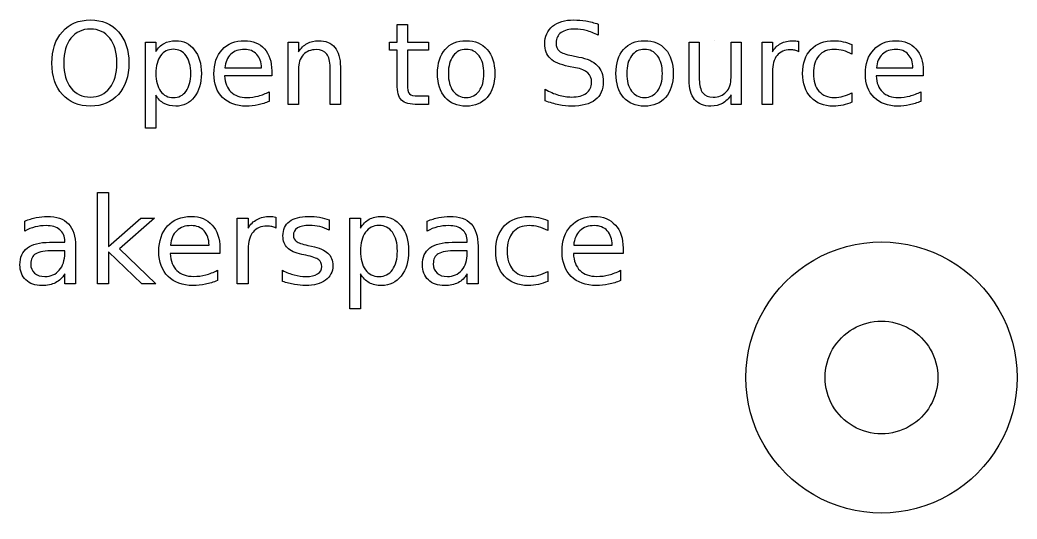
# Model space of a CAD drawing. Extents: x 0 to 264, y -3 to 282.
# Drawn here: x 47.07 to 61.53, y 142.24 to 149.48 of the extents above; entities that cross this region are included whole.
import ezdxf

# ---------------------------------------------------------------- set-up
doc = ezdxf.new("R2010")
doc.units = 0
doc.layers.add('Layer_1', color=7, linetype='CONTINUOUS')

msp = doc.modelspace()

# ---------------------------------------------------------------- linework, layer by layer
at = {"layer": 'Layer_1', "color": 3}
for p, q in [((48.09147, 149.475492), (48.09147, 149.475492)), ((52.53775, 149.152537), (52.53775, 149.409286)), ((52.53775, 149.409286), (52.687113, 149.409286)), ((52.687113, 149.409286), (52.687113, 149.152537)), ((55.455634, 149.414149), (55.455643, 149.414131)), ((55.455643, 149.414131), (55.455643, 149.255076)), ((48.09147, 149.343081), (48.09147, 149.343081)), ((48.89159, 147.904319), (48.89159, 149.152537)), ((48.89159, 149.152537), (49.040957, 149.152537)), ((49.040957, 149.152537), (49.040957, 149.015282)), ((50.958494, 148.248268), (50.958494, 149.152541)), ((50.958494, 149.152541), (51.107861, 149.152541)), ((51.107861, 149.152541), (51.107861, 149.012055)), ((52.428753, 149.037081), (52.428753, 149.152537)), ((52.428753, 149.152537), (52.53775, 149.152537)), ((52.687113, 149.152537), (52.993113, 149.152537)), ((52.993113, 149.152537), (52.993113, 149.037081)), ((53.539715, 149.174337), (53.539715, 149.174337)), ((56.12658, 149.174337), (56.12658, 149.174337)), ((56.771682, 148.60513), (56.771682, 149.152537)), ((56.771682, 149.152537), (56.920241, 149.152537)), ((56.920241, 149.152537), (56.920241, 148.610782)), ((57.145502, 149.174337), (57.145502, 149.174337)), ((57.380458, 148.639844), (57.380458, 149.152534)), ((57.380458, 149.152534), (57.529017, 149.152534)), ((57.529017, 149.152534), (57.529017, 148.248261)), ((57.830973, 148.248319), (57.830973, 149.152592)), ((57.830973, 149.152592), (57.98034, 149.152592)), ((57.98034, 149.152592), (57.98034, 149.012107)), ((58.359818, 149.166309), (58.360619, 149.013667)), ((59.133288, 149.117826), (59.133288, 149.11782)), ((59.133288, 149.11782), (59.133288, 148.97895)), ((52.53775, 149.037081), (52.428753, 149.037081)), ((52.53775, 148.546191), (52.53775, 149.037081)), ((52.993113, 149.037081), (52.687113, 149.037081)), ((52.687113, 149.037081), (52.687113, 148.54619)), ((53.539714, 149.048388), (53.539715, 149.048385)), ((55.073747, 148.95795), (55.172245, 148.937769)), ((56.126579, 149.048388), (56.12658, 149.048385)), ((50.042118, 148.780331), (50.571762, 148.781135)), ((51.567268, 148.248265), (51.567268, 148.789214)), ((51.715826, 148.794058), (51.715828, 148.794058)), ((51.715828, 148.794058), (51.715828, 148.248265)), ((55.124609, 148.782769), (55.025303, 148.802152)), ((59.488539, 148.780331), (60.018184, 148.781135)), ((49.54638, 148.699594), (49.54638, 148.699594)), ((50.720321, 148.664872), (50.037272, 148.664872)), ((50.720318, 148.737532), (50.720321, 148.737541)), ((50.720321, 148.737541), (50.720321, 148.664872)), ((51.107861, 148.759344), (51.107861, 148.248268)), ((57.98034, 148.724678), (57.98034, 148.248319)), ((60.166743, 148.664872), (59.483694, 148.664872)), ((60.166738, 148.737532), (60.166743, 148.737541)), ((60.166743, 148.737541), (60.166743, 148.664872)), ((56.771684, 148.605131), (56.771682, 148.60513)), ((49.040957, 148.383905), (49.040957, 147.904319)), ((49.040957, 148.383905), (49.040957, 148.383905)), ((50.685603, 148.434762), (50.685603, 148.294276)), ((52.840514, 148.372601), (52.993111, 148.372601)), ((52.993111, 148.372601), (52.993111, 148.248264)), ((54.684587, 148.301563), (54.684587, 148.4695)), ((57.380458, 148.248261), (57.380458, 148.387132)), ((59.133288, 148.420241), (59.133288, 148.282985)), ((60.132024, 148.434762), (60.132024, 148.294276)), ((51.107861, 148.248268), (50.958494, 148.248268)), ((51.715828, 148.248265), (51.567268, 148.248265)), ((52.993111, 148.248264), (52.840514, 148.248264)), ((57.529017, 148.248261), (57.380458, 148.248261)), ((57.98034, 148.248319), (57.830973, 148.248319)), ((49.040957, 147.904319), (48.89159, 147.904319)), ((48.194457, 146.974155), (48.352208, 146.974155)), ((48.194457, 145.647339), (48.194457, 146.974155)), ((48.352208, 146.974155), (48.352208, 146.190515)), ((48.352208, 146.190515), (48.820346, 146.602374)), ((49.020732, 146.602374), (48.514222, 146.155554)), ((48.820346, 146.602374), (49.020732, 146.602374)), ((50.220484, 145.647306), (50.220484, 146.602341)), ((50.220484, 146.602341), (50.378235, 146.602341)), ((50.378235, 146.602341), (50.378235, 146.45397)), ((50.779007, 146.616839), (50.779869, 146.455708)), ((51.850873, 145.284086), (51.850873, 146.602374)), ((51.850873, 146.602374), (52.008624, 146.602374)), ((52.008624, 146.602374), (52.008624, 146.457413)), ((47.139663, 146.413918), (47.139663, 146.558879)), ((51.554982, 146.574234), (51.554982, 146.425862)), ((51.554995, 146.574225), (51.554982, 146.574234)), ((52.975602, 146.413918), (52.975602, 146.558879)), ((54.723649, 146.565713), (54.723649, 146.565708)), ((54.723649, 146.565708), (54.723649, 146.419041)), ((47.499509, 146.250196), (47.719508, 146.250196)), ((47.719508, 146.250196), (47.719508, 146.265547)), ((47.8764, 146.192226), (47.876397, 146.192217)), ((47.876397, 146.192217), (47.876397, 145.647335)), ((49.252662, 146.20927), (49.812045, 146.210123)), ((51.244593, 146.205867), (51.298316, 146.193925)), ((53.335449, 146.250196), (53.555447, 146.250196)), ((53.555447, 146.250196), (53.555447, 146.265547)), ((53.712339, 146.192226), (53.712336, 146.192217)), ((53.712336, 146.192217), (53.712336, 145.647335)), ((55.098833, 146.20927), (55.658217, 146.210123)), ((47.719496, 146.127417), (47.563452, 146.127414)), ((47.719496, 146.092453), (47.719496, 146.127417)), ((48.837399, 145.647339), (48.352208, 146.113771)), ((48.352208, 146.113771), (48.352208, 145.647339)), ((48.514222, 146.155554), (49.04205, 145.647339)), ((49.968944, 146.087337), (49.247551, 146.087337)), ((49.968943, 146.164076), (49.968944, 146.164081)), ((49.968944, 146.164081), (49.968944, 146.087337)), ((50.378235, 146.150405), (50.378235, 145.647306)), ((51.213057, 146.062596), (51.158481, 146.07539)), ((52.542419, 146.124004), (52.542419, 146.124004)), ((53.555436, 146.127417), (53.399392, 146.127414)), ((53.555436, 146.092453), (53.555436, 146.127417)), ((55.815115, 146.087337), (55.093724, 146.087337)), ((55.815115, 146.164081), (55.815115, 146.087337)), ((55.815115, 146.164076), (55.815115, 146.164081)), ((47.719498, 145.647335), (47.719498, 145.792296)), ((49.932276, 145.844312), (49.932276, 145.695941)), ((50.876234, 145.682302), (50.876234, 145.844316)), ((52.008624, 145.790594), (52.008624, 145.284086)), ((52.008624, 145.790592), (52.008624, 145.790594)), ((53.555438, 145.647335), (53.555438, 145.792296)), ((54.723649, 145.828971), (54.723649, 145.68401)), ((55.77845, 145.844312), (55.77845, 145.695941)), ((47.876397, 145.647335), (47.719498, 145.647335)), ((48.352208, 145.647339), (48.194457, 145.647339)), ((49.04205, 145.647339), (48.837399, 145.647339)), ((50.378235, 145.647306), (50.220484, 145.647306)), ((53.712336, 145.647335), (53.555438, 145.647335)), ((52.008624, 145.284086), (51.850873, 145.284086))]:
    msp.add_line(p, q, dxfattribs=at)
at = {"layer": 'Layer_1', "color": 5}
msp.add_line((57.595374, 144.289559), (57.595374, 144.289559), dxfattribs=at)
at = {"layer": 'Layer_1', "color": 7}
msp.add_line((58.74399, 144.289559), (58.74399, 144.289559), dxfattribs=at)
at = {"layer": 'Layer_1', "color": 3}
for points in [[(47.684547, 149.305133), (47.786277, 149.418706), (47.921918, 149.475492), (48.09147, 149.475492)], [(48.09147, 149.475492), (48.260483, 149.475492), (48.395586, 149.418706), (48.496778, 149.305133)], [(54.679736, 149.131565), (54.679736, 149.23814), (54.717145, 149.322108), (54.791963, 149.383469)], [(54.791963, 149.383469), (54.867319, 149.44483), (54.970933, 149.47551), (55.102807, 149.47551)], [(55.102807, 149.47551), (55.159323, 149.47551), (55.216917, 149.470397), (55.275587, 149.46017)], [(55.275587, 149.46017), (55.33426, 149.449943), (55.394275, 149.434603), (55.455634, 149.414149)], [(47.532758, 148.849768), (47.532758, 149.040311), (47.583354, 149.192099), (47.684547, 149.305133)], [(47.808885, 149.210669), (47.739446, 149.122395), (47.704727, 149.002095), (47.704727, 148.849768)], [(48.09147, 149.343081), (47.973054, 149.343081), (47.878858, 149.298944), (47.808885, 149.210669)], [(48.37244, 149.210669), (48.303541, 149.298944), (48.209884, 149.343081), (48.09147, 149.343081)], [(48.476597, 148.849768), (48.476597, 149.002095), (48.441878, 149.122395), (48.37244, 149.210669)], [(48.496778, 149.305133), (48.59797, 149.192099), (48.648566, 149.040311), (48.648566, 148.849768)], [(54.915501, 149.291405), (54.867594, 149.256959), (54.843641, 149.207977), (54.843641, 149.144461)], [(55.121385, 149.343074), (55.032573, 149.343074), (54.963945, 149.325851), (54.915501, 149.291405)], [(55.28044, 149.321276), (55.225541, 149.335808), (55.172522, 149.343074), (55.121385, 149.343074)], [(55.455643, 149.255076), (55.393744, 149.284678), (55.335343, 149.306745), (55.28044, 149.321276)], [(49.040957, 149.015282), (49.072176, 149.06911), (49.111469, 149.108942), (49.158835, 149.134775)], [(49.158835, 149.134775), (49.206742, 149.16115), (49.263797, 149.174338), (49.330001, 149.174338)], [(49.330001, 149.174338), (49.439806, 149.174338), (49.528887, 149.130739), (49.597245, 149.043542)], [(50.001747, 149.043532), (50.081947, 149.130729), (50.189867, 149.174328), (50.325508, 149.174328)], [(50.325508, 149.174328), (50.447154, 149.174328), (50.543234, 149.135035), (50.613746, 149.05645)], [(51.107861, 149.012055), (51.143385, 149.066423), (51.1851, 149.107062), (51.233005, 149.133971)], [(51.233005, 149.133971), (51.281451, 149.160885), (51.337161, 149.174342), (51.400134, 149.174342)], [(51.400134, 149.174342), (51.504018, 149.174342), (51.582604, 149.142045), (51.635891, 149.077451)], [(51.635891, 149.077451), (51.689181, 149.013395), (51.715826, 148.918931), (51.715826, 148.794058)], [(53.234522, 149.048385), (53.308264, 149.132353), (53.409995, 149.174337), (53.539715, 149.174337)], [(53.539715, 149.174337), (53.668896, 149.174337), (53.770358, 149.132353), (53.844099, 149.048385)], [(54.761287, 148.915993), (54.706919, 148.967666), (54.679736, 149.039523), (54.679736, 149.131565)], [(54.843641, 149.144461), (54.843641, 149.091171), (54.85952, 149.050802), (54.891278, 149.023353)], [(55.821388, 149.048385), (55.895129, 149.132353), (55.99686, 149.174337), (56.12658, 149.174337)], [(56.12658, 149.174337), (56.255762, 149.174337), (56.357223, 149.132353), (56.430964, 149.048385)], [(57.98034, 149.012107), (58.011559, 149.067006), (58.052197, 149.107645), (58.102254, 149.134022)], [(58.102254, 149.134022), (58.15231, 149.160937), (58.213133, 149.174394), (58.284724, 149.174394)], [(58.284724, 149.174394), (58.294951, 149.174394), (58.306255, 149.173593), (58.318638, 149.17199)], [(58.318638, 149.17199), (58.331021, 149.170897), (58.344748, 149.169004), (58.359818, 149.166309)], [(58.539053, 149.047587), (58.620329, 149.132093), (58.731479, 149.174346), (58.872503, 149.174346)], [(58.872503, 149.174346), (58.918254, 149.174346), (58.962929, 149.169502), (59.006529, 149.159814)], [(59.006529, 149.159814), (59.050124, 149.150665), (59.092377, 149.136669), (59.133288, 149.117826)], [(59.448167, 149.043532), (59.528367, 149.130729), (59.636288, 149.174328), (59.771929, 149.174328)], [(59.771929, 149.174328), (59.893576, 149.174328), (59.989654, 149.135035), (60.060166, 149.05645)], [(49.107973, 148.956343), (49.0633, 148.894443), (49.040963, 148.80886), (49.040963, 148.699594)], [(49.293672, 149.05), (49.215086, 149.05), (49.153187, 149.018781), (49.107973, 148.956343)], [(49.478563, 148.956343), (49.43389, 149.018781), (49.37226, 149.05), (49.293672, 149.05)], [(49.54638, 148.699594), (49.54638, 148.80886), (49.523775, 148.894443), (49.478563, 148.956343)], [(49.597245, 149.043542), (49.666145, 148.956344), (49.700594, 148.841695), (49.700594, 148.699595)], [(49.882253, 148.691512), (49.882253, 148.839532), (49.922084, 148.956872), (50.001747, 149.043532)], [(50.127701, 148.978141), (50.078185, 148.931312), (50.049657, 148.865376), (50.042118, 148.780331)], [(50.327126, 149.048384), (50.244234, 149.048384), (50.177759, 149.02497), (50.127701, 148.978141)], [(50.503136, 148.975715), (50.459002, 149.024161), (50.400332, 149.048384), (50.327126, 149.048384)], [(50.571762, 148.781135), (50.57067, 148.862412), (50.547794, 148.927272), (50.503136, 148.975715)], [(50.613746, 149.05645), (50.684794, 148.978402), (50.720318, 148.872097), (50.720318, 148.737532)], [(51.177295, 148.968457), (51.131006, 148.917324), (51.107861, 148.847619), (51.107861, 148.759344)], [(51.367032, 149.045158), (51.286831, 149.045158), (51.223586, 149.019591), (51.177295, 148.968457)], [(51.517205, 148.981372), (51.48383, 149.023896), (51.433772, 149.045158), (51.367032, 149.045158)], [(51.567268, 148.789214), (51.567268, 148.874797), (51.550581, 148.938849), (51.517205, 148.981372)], [(53.124718, 148.699594), (53.124718, 148.848153), (53.161319, 148.964417), (53.234522, 149.048385)], [(53.350786, 148.954728), (53.304496, 148.892828), (53.281351, 148.807784), (53.281351, 148.699594)], [(53.539715, 149.048385), (53.460053, 149.048385), (53.397076, 149.017166), (53.350786, 148.954728)], [(53.727834, 148.953921), (53.681544, 149.016899), (53.618838, 149.048388), (53.539714, 149.048388)], [(53.797269, 148.699595), (53.797269, 148.806708), (53.774124, 148.891484), (53.727834, 148.953921)], [(53.844099, 149.048385), (53.917841, 148.964417), (53.954711, 148.848153), (53.954711, 148.699594)], [(55.025303, 148.802152), (54.903657, 148.826371), (54.815651, 148.864318), (54.761287, 148.915993)], [(54.891278, 149.023353), (54.923575, 148.996438), (54.984398, 148.974637), (55.073747, 148.95795)], [(55.172245, 148.937769), (55.293891, 148.914628), (55.383511, 148.87372), (55.441105, 148.815046)], [(55.711584, 148.699594), (55.711584, 148.848153), (55.748185, 148.964417), (55.821388, 149.048385)], [(55.937652, 148.954728), (55.891362, 148.892828), (55.868218, 148.807784), (55.868218, 148.699594)], [(56.12658, 149.048385), (56.046918, 149.048385), (55.983942, 149.017166), (55.937652, 148.954728)], [(56.3147, 148.953921), (56.26841, 149.016899), (56.205703, 149.048388), (56.126579, 149.048388)], [(56.384134, 148.699595), (56.384134, 148.806708), (56.36099, 148.891484), (56.3147, 148.953921)], [(56.430964, 149.048385), (56.504706, 148.964417), (56.541577, 148.848153), (56.541577, 148.699594)], [(58.047349, 148.959627), (58.002676, 148.905259), (57.98034, 148.826943), (57.98034, 148.724678)], [(58.241121, 149.041976), (58.157154, 149.041976), (58.092563, 149.014526), (58.047349, 148.959627)], [(58.305716, 149.034656), (58.28634, 149.039536), (58.264809, 149.041976), (58.241121, 149.041976)], [(58.360619, 149.013667), (58.343931, 149.023355), (58.32563, 149.030351), (58.305716, 149.034656)], [(58.417944, 148.699602), (58.417944, 148.847085), (58.458314, 148.96308), (58.539053, 149.047587)], [(58.654509, 148.956344), (58.601219, 148.895522), (58.574574, 148.809939), (58.574574, 148.699595)], [(58.878962, 149.048384), (58.782614, 149.048384), (58.707796, 149.017704), (58.654509, 148.956344)], [(59.006529, 149.030619), (58.964544, 149.042462), (58.922022, 149.048384), (58.878962, 149.048384)], [(59.133288, 148.97895), (59.091303, 149.002098), (59.04905, 149.019321), (59.006529, 149.030619)], [(59.328673, 148.691512), (59.328673, 148.839532), (59.368504, 148.956872), (59.448167, 149.043532)], [(59.574123, 148.978141), (59.524606, 148.931312), (59.496078, 148.865376), (59.488539, 148.780331)], [(59.773547, 149.048384), (59.690655, 149.048384), (59.62418, 149.02497), (59.574123, 148.978141)], [(59.949557, 148.975715), (59.905416, 149.024161), (59.846746, 149.048384), (59.773547, 149.048384)], [(60.018184, 148.781135), (60.017091, 148.862412), (59.994216, 148.927272), (59.949557, 148.975715)], [(60.060166, 149.05645), (60.131214, 148.978402), (60.166738, 148.872097), (60.166738, 148.737532)], [(47.684547, 148.394402), (47.583354, 148.507436), (47.532758, 148.659225), (47.532758, 148.849768)], [(47.704727, 148.849768), (47.704727, 148.697979), (47.739446, 148.577948), (47.808885, 148.489673)], [(48.37244, 148.489673), (48.441878, 148.577948), (48.476597, 148.697979), (48.476597, 148.849768)], [(48.648566, 148.849768), (48.648566, 148.659763), (48.59797, 148.507974), (48.496778, 148.394402)], [(55.303042, 148.707685), (55.266979, 148.741053), (55.207501, 148.766081), (55.124609, 148.782769)], [(55.441105, 148.815046), (55.499239, 148.756913), (55.528305, 148.678866), (55.528305, 148.580904)], [(49.040963, 148.699594), (49.040963, 148.590328), (49.0633, 148.504476), (49.107973, 148.442037)], [(49.478563, 148.442037), (49.523775, 148.504476), (49.54638, 148.590328), (49.54638, 148.699594)], [(49.700594, 148.699595), (49.700594, 148.557495), (49.666145, 148.442846), (49.597245, 148.355649)], [(50.008205, 148.350794), (49.924237, 148.434763), (49.882253, 148.548335), (49.882253, 148.691512)], [(50.037272, 148.664872), (50.043755, 148.562603), (50.074435, 148.484556), (50.129313, 148.43073)], [(53.234522, 148.350803), (53.161319, 148.435309), (53.124718, 148.551573), (53.124718, 148.699594)], [(53.281351, 148.699594), (53.281351, 148.591404), (53.304226, 148.50609), (53.349977, 148.443652)], [(53.727834, 148.444461), (53.774124, 148.506899), (53.797269, 148.591944), (53.797269, 148.699595)], [(53.954711, 148.699594), (53.954711, 148.551573), (53.917841, 148.435309), (53.844099, 148.350803)], [(55.357945, 148.568815), (55.357945, 148.628026), (55.339644, 148.674317), (55.303042, 148.707685)], [(55.821388, 148.350803), (55.748185, 148.435309), (55.711584, 148.551573), (55.711584, 148.699594)], [(55.868218, 148.699594), (55.868218, 148.591404), (55.891093, 148.50609), (55.936844, 148.443652)], [(56.3147, 148.444461), (56.36099, 148.506899), (56.384134, 148.591944), (56.384134, 148.699595)], [(56.541577, 148.699594), (56.541577, 148.551573), (56.504706, 148.435309), (56.430964, 148.350803)], [(57.310214, 148.430731), (57.357043, 148.481865), (57.380458, 148.551569), (57.380458, 148.639844)], [(58.538245, 148.353234), (58.458045, 148.438817), (58.417944, 148.554273), (58.417944, 148.699602)], [(58.574574, 148.699595), (58.574574, 148.589252), (58.601219, 148.5034), (58.654509, 148.442038)], [(59.454626, 148.350794), (59.370658, 148.434763), (59.328673, 148.548335), (59.328673, 148.691512)], [(59.483694, 148.664872), (59.490176, 148.562603), (59.520857, 148.484556), (59.575734, 148.43073)], [(47.808885, 148.489673), (47.878855, 148.401399), (47.97305, 148.357262), (48.09147, 148.357262)], [(48.09147, 148.357262), (48.209887, 148.357262), (48.303543, 148.401399), (48.37244, 148.489673)], [(52.603143, 148.31205), (52.559548, 148.355113), (52.53775, 148.43316), (52.53775, 148.546191)], [(52.687113, 148.54619), (52.687113, 148.472449), (52.69707, 148.425083), (52.716985, 148.40409)], [(55.282053, 148.412182), (55.332648, 148.448784), (55.357945, 148.500995), (55.357945, 148.568815)], [(55.528305, 148.580904), (55.528305, 148.464103), (55.489013, 148.375559), (55.410427, 148.315275)], [(56.852427, 148.321738), (56.798598, 148.386332), (56.771684, 148.480796), (56.771684, 148.605131)], [(56.920241, 148.610782), (56.920241, 148.525198), (56.936929, 148.460877), (56.970304, 148.417816)], [(48.09147, 148.22485), (47.921918, 148.22485), (47.786277, 148.281368), (47.684547, 148.394402)], [(48.496778, 148.394402), (48.395586, 148.281368), (48.260483, 148.22485), (48.09147, 148.22485)], [(49.158835, 148.263606), (49.111467, 148.289981), (49.072175, 148.330081), (49.040957, 148.383905)], [(49.107973, 148.442037), (49.153184, 148.380138), (49.215084, 148.349188), (49.293672, 148.349188)], [(49.293672, 148.349188), (49.372258, 148.349188), (49.433888, 148.380138), (49.478563, 148.442037)], [(49.597245, 148.355649), (49.528885, 148.26845), (49.439804, 148.224851), (49.330001, 148.224851)], [(50.351345, 148.224842), (50.207092, 148.224842), (50.092712, 148.266826), (50.008205, 148.350794)], [(50.129313, 148.43073), (50.184752, 148.37744), (50.261722, 148.350795), (50.360225, 148.350795)], [(50.360225, 148.350795), (50.417281, 148.350795), (50.472452, 148.357792), (50.52574, 148.371784)], [(50.52574, 148.371784), (50.579569, 148.385777), (50.632856, 148.406769), (50.685603, 148.434762)], [(52.716985, 148.40409), (52.737438, 148.383098), (52.778615, 148.372601), (52.840514, 148.372601)], [(53.539715, 148.22485), (53.409995, 148.22485), (53.308264, 148.266834), (53.234522, 148.350803)], [(53.349977, 148.443652), (53.396267, 148.381753), (53.459512, 148.350803), (53.539714, 148.350803)], [(53.539714, 148.350803), (53.618838, 148.350803), (53.681544, 148.382022), (53.727834, 148.444461)], [(53.844099, 148.350803), (53.770358, 148.266834), (53.668896, 148.22485), (53.539715, 148.22485)], [(54.684587, 148.4695), (54.750791, 148.432359), (54.815651, 148.40437), (54.879167, 148.385533)], [(54.879167, 148.385533), (54.942683, 148.366697), (55.005121, 148.357279), (55.066481, 148.357279)], [(55.066481, 148.357279), (55.1596, 148.357279), (55.231457, 148.37558), (55.282053, 148.412182)], [(56.12658, 148.22485), (55.99686, 148.22485), (55.895129, 148.266834), (55.821388, 148.350803)], [(55.936844, 148.443652), (55.983134, 148.381753), (56.046379, 148.350803), (56.126579, 148.350803)], [(56.126579, 148.350803), (56.205703, 148.350803), (56.26841, 148.382022), (56.3147, 148.444461)], [(56.430964, 148.350803), (56.357223, 148.266834), (56.255762, 148.22485), (56.12658, 148.22485)], [(56.970304, 148.417816), (57.00368, 148.375292), (57.053737, 148.354031), (57.120478, 148.354031)], [(57.120478, 148.354031), (57.200678, 148.354031), (57.263924, 148.379597), (57.310214, 148.430731)], [(57.380458, 148.387132), (57.344395, 148.332232), (57.302411, 148.291325), (57.254506, 148.264409)], [(58.862814, 148.224859), (58.726635, 148.224859), (58.618445, 148.267651), (58.538245, 148.353234)], [(58.654509, 148.442038), (58.707798, 148.381217), (58.782616, 148.350806), (58.878962, 148.350806)], [(58.878962, 148.350806), (58.922025, 148.350806), (58.964547, 148.356459), (59.006529, 148.367763)], [(59.006529, 148.367763), (59.049053, 148.379607), (59.091306, 148.3971), (59.133288, 148.420241)], [(59.797766, 148.224842), (59.653513, 148.224842), (59.539133, 148.266826), (59.454626, 148.350794)], [(59.575734, 148.43073), (59.631173, 148.37744), (59.708144, 148.350795), (59.806646, 148.350795)], [(59.806646, 148.350795), (59.863702, 148.350795), (59.918874, 148.357792), (59.972161, 148.371784)], [(59.972161, 148.371784), (60.02599, 148.385777), (60.079277, 148.406769), (60.132024, 148.434762)], [(49.330001, 148.224851), (49.263797, 148.224851), (49.206741, 148.23777), (49.158835, 148.263606)], [(50.521703, 148.242607), (50.465725, 148.230763), (50.408939, 148.224842), (50.351345, 148.224842)], [(50.685603, 148.294276), (50.632313, 148.271667), (50.57768, 148.254444), (50.521703, 148.242607)], [(52.840514, 148.248264), (52.725866, 148.248264), (52.646742, 148.269526), (52.603143, 148.31205)], [(54.884011, 148.244234), (54.819956, 148.257156), (54.753481, 148.276265), (54.684587, 148.301563)], [(55.066481, 148.224851), (55.009425, 148.224851), (54.948602, 148.231312), (54.884011, 148.244234)], [(55.410427, 148.315275), (55.33238, 148.254993), (55.217731, 148.224851), (55.066481, 148.224851)], [(57.088991, 148.224846), (56.985108, 148.224846), (56.906253, 148.257143), (56.852427, 148.321738)], [(57.254506, 148.264409), (57.207138, 148.238034), (57.151967, 148.224846), (57.088991, 148.224846)], [(59.004107, 148.239391), (58.959973, 148.229703), (58.912875, 148.224859), (58.862814, 148.224859)], [(59.133288, 148.282985), (59.091842, 148.26361), (59.048782, 148.249078), (59.004107, 148.239391)], [(59.968124, 148.242607), (59.912146, 148.230763), (59.85536, 148.224842), (59.797766, 148.224842)], [(60.132024, 148.294276), (60.078734, 148.271667), (60.024101, 148.254444), (59.968124, 148.242607)], [(47.139663, 146.558879), (47.197076, 146.581051), (47.252786, 146.597539), (47.306794, 146.608341)], [(47.306794, 146.608341), (47.360797, 146.619711), (47.413381, 146.625396), (47.464544, 146.625396)], [(47.464544, 146.625396), (47.602683, 146.625396), (47.705861, 146.589585), (47.774078, 146.517961)], [(49.210032, 146.487252), (49.294734, 146.579345), (49.408713, 146.625391), (49.551968, 146.625391)], [(49.551968, 146.625391), (49.680443, 146.625391), (49.781915, 146.583892), (49.856385, 146.500896)], [(50.506994, 146.582728), (50.559862, 146.61115), (50.624099, 146.625361), (50.699706, 146.625361)], [(50.699706, 146.625361), (50.710508, 146.625361), (50.722447, 146.624524), (50.735522, 146.622848)], [(50.735522, 146.622848), (50.748596, 146.621683), (50.763092, 146.61968), (50.779007, 146.616839)], [(50.978564, 146.552057), (51.042233, 146.600947), (51.13262, 146.625392), (51.249725, 146.625392)], [(51.249725, 146.625392), (51.307713, 146.625392), (51.362286, 146.621127), (51.413445, 146.612598)], [(51.413445, 146.612598), (51.464608, 146.604068), (51.511791, 146.591277), (51.554995, 146.574225)], [(52.13312, 146.583614), (52.183714, 146.611468), (52.243972, 146.625395), (52.313893, 146.625395)], [(52.313893, 146.625395), (52.429862, 146.625395), (52.523944, 146.579349), (52.59614, 146.487257)], [(52.975602, 146.558879), (53.033015, 146.581051), (53.088725, 146.597539), (53.142733, 146.608341)], [(53.142733, 146.608341), (53.196737, 146.619711), (53.249321, 146.625396), (53.300485, 146.625396)], [(53.300485, 146.625396), (53.438624, 146.625396), (53.541801, 146.589585), (53.610017, 146.517961)], [(54.096055, 146.491527), (54.181894, 146.580777), (54.299283, 146.625402), (54.448224, 146.625402)], [(54.448224, 146.625402), (54.496546, 146.625402), (54.543729, 146.620285), (54.589773, 146.610051)], [(54.589773, 146.610051), (54.635816, 146.600385), (54.680441, 146.585606), (54.723649, 146.565713)], [(55.056205, 146.487252), (55.140907, 146.579345), (55.254886, 146.625391), (55.398141, 146.625391)], [(55.398141, 146.625391), (55.526616, 146.625391), (55.628088, 146.583892), (55.702558, 146.500896)], [(47.288887, 146.472755), (47.237156, 146.45968), (47.187415, 146.440068), (47.139663, 146.413918)], [(47.448343, 146.492367), (47.393772, 146.492367), (47.34062, 146.485829), (47.288887, 146.472755)], [(47.647877, 146.432678), (47.600691, 146.472471), (47.53418, 146.492367), (47.448343, 146.492367)], [(47.774078, 146.517961), (47.842293, 146.44633), (47.8764, 146.337752), (47.8764, 146.192226)], [(49.083831, 146.115471), (49.083831, 146.271801), (49.125898, 146.395728), (49.210032, 146.487252)], [(49.553672, 146.49237), (49.466127, 146.49237), (49.39592, 146.467641), (49.343052, 146.418183)], [(49.739562, 146.415626), (49.692945, 146.466789), (49.630981, 146.49237), (49.553672, 146.49237)], [(49.856385, 146.500896), (49.931423, 146.418467), (49.968943, 146.306194), (49.968943, 146.164076)], [(50.378235, 146.45397), (50.41121, 146.511957), (50.454129, 146.554877), (50.506994, 146.582728)], [(50.653663, 146.485525), (50.564982, 146.485525), (50.496765, 146.456531), (50.449013, 146.398543)], [(50.721885, 146.477877), (50.701417, 146.482976), (50.678676, 146.485525), (50.653663, 146.485525)], [(50.779869, 146.455708), (50.762249, 146.465942), (50.742921, 146.473332), (50.721885, 146.477877)], [(50.88306, 146.343995), (50.88306, 146.433814), (50.914894, 146.503168), (50.978564, 146.552057)], [(51.092814, 146.458269), (51.054158, 146.434392), (51.034829, 146.39858), (51.034829, 146.350834)], [(51.268472, 146.494084), (51.190591, 146.494084), (51.132038, 146.482146), (51.092814, 146.458269)], [(51.416843, 146.477029), (51.369089, 146.488399), (51.319632, 146.494084), (51.268472, 146.494084)], [(51.554982, 146.425862), (51.510645, 146.448603), (51.464598, 146.465659), (51.416843, 146.477029)], [(52.008624, 146.457413), (52.041599, 146.514258), (52.083097, 146.556325), (52.13312, 146.583614)], [(52.275518, 146.494079), (52.192521, 146.494079), (52.127146, 146.461108), (52.079394, 146.395166)], [(52.470789, 146.395166), (52.423603, 146.461108), (52.358513, 146.494079), (52.275518, 146.494079)], [(52.59614, 146.487257), (52.668908, 146.395164), (52.705291, 146.27408), (52.705291, 146.124003)], [(53.124826, 146.472755), (53.073096, 146.45968), (53.023354, 146.440068), (52.975602, 146.413918)], [(53.284283, 146.492367), (53.229711, 146.492367), (53.176559, 146.485829), (53.124826, 146.472755)], [(53.483817, 146.432678), (53.436631, 146.472471), (53.370119, 146.492367), (53.284283, 146.492367)], [(53.610017, 146.517961), (53.678232, 146.44633), (53.712339, 146.337752), (53.712339, 146.192226)], [(53.968149, 146.12401), (53.968149, 146.279771), (54.010784, 146.402276), (54.096055, 146.491527)], [(54.455045, 146.492377), (54.353288, 146.492377), (54.274271, 146.459974), (54.217992, 146.395168)], [(54.589773, 146.473617), (54.545436, 146.486123), (54.500526, 146.492377), (54.455045, 146.492377)], [(54.723649, 146.419041), (54.679311, 146.443486), (54.634686, 146.461678), (54.589773, 146.473617)], [(54.930003, 146.115471), (54.930003, 146.271801), (54.972071, 146.395728), (55.056205, 146.487252)], [(55.399843, 146.49237), (55.312298, 146.49237), (55.242092, 146.467641), (55.189224, 146.418183)], [(55.585734, 146.415626), (55.539116, 146.466789), (55.477153, 146.49237), (55.399843, 146.49237)], [(55.702558, 146.500896), (55.777596, 146.418467), (55.815115, 146.306194), (55.815115, 146.164076)], [(47.719508, 146.265547), (47.719508, 146.337746), (47.695631, 146.393457), (47.647877, 146.432678)], [(49.343052, 146.418183), (49.290753, 146.368724), (49.260623, 146.299087), (49.252662, 146.20927)], [(49.812045, 146.210123), (49.81088, 146.295963), (49.786719, 146.364464), (49.739562, 146.415626)], [(50.449013, 146.398543), (50.401828, 146.341131), (50.378235, 146.258418), (50.378235, 146.150405)], [(50.947862, 146.16919), (50.90466, 146.211823), (50.88306, 146.270092), (50.88306, 146.343995)], [(51.034829, 146.350834), (51.034829, 146.31445), (51.048756, 146.28574), (51.07661, 146.264704)], [(52.079394, 146.395166), (52.032208, 146.329792), (52.008616, 146.239405), (52.008616, 146.124004)], [(52.542419, 146.124004), (52.542419, 146.239404), (52.518542, 146.329791), (52.470789, 146.395166)], [(53.555447, 146.265547), (53.555447, 146.337746), (53.53157, 146.393457), (53.483817, 146.432678)], [(54.217992, 146.395168), (54.161716, 146.33093), (54.133578, 146.240543), (54.133578, 146.124007)], [(55.189224, 146.418183), (55.136925, 146.368724), (55.106794, 146.299087), (55.098833, 146.20927)], [(55.658217, 146.210123), (55.657051, 146.295963), (55.63289, 146.364464), (55.585734, 146.415626)], [(47.069739, 145.925317), (47.069739, 146.032759), (47.105554, 146.113766), (47.177185, 146.168339)], [(47.177185, 146.168339), (47.249384, 146.222911), (47.356825, 146.250196), (47.499509, 146.250196)], [(51.158481, 146.07539), (51.061272, 146.095858), (50.991065, 146.127125), (50.947862, 146.16919)], [(51.07661, 146.264704), (51.104464, 146.244236), (51.160459, 146.224624), (51.244593, 146.205867)], [(51.298316, 146.193925), (51.409737, 146.170048), (51.488754, 146.136225), (51.535369, 146.092456)], [(52.905678, 145.925317), (52.905678, 146.032759), (52.941494, 146.113766), (53.013125, 146.168339)], [(53.013125, 146.168339), (53.085324, 146.222911), (53.192765, 146.250196), (53.335449, 146.250196)], [(47.299965, 146.083929), (47.251075, 146.054939), (47.22663, 146.005481), (47.22663, 145.935557)], [(47.563452, 146.127414), (47.436683, 146.127414), (47.348854, 146.112919), (47.299965, 146.083929)], [(47.640195, 145.846021), (47.693062, 145.907986), (47.719496, 145.99013), (47.719496, 146.092453)], [(49.216854, 145.755628), (49.128172, 145.84431), (49.083831, 145.964258), (49.083831, 146.115471)], [(49.247551, 146.087337), (49.254398, 145.979327), (49.286801, 145.896898), (49.34476, 145.840051)], [(51.401505, 145.996942), (51.373083, 146.019682), (51.310267, 146.041567), (51.213057, 146.062596)], [(51.535369, 146.092456), (51.582555, 146.049254), (51.606148, 145.988712), (51.606148, 145.910829)], [(52.008616, 146.124004), (52.008616, 146.008604), (52.032208, 145.917932), (52.079394, 145.85199)], [(52.470789, 145.85199), (52.518542, 145.917932), (52.542419, 146.008603), (52.542419, 146.124004)], [(52.705291, 146.124003), (52.705291, 145.973926), (52.668908, 145.852841), (52.59614, 145.760749)], [(53.135905, 146.083929), (53.087015, 146.054939), (53.06257, 146.005481), (53.06257, 145.935557)], [(53.399392, 146.127414), (53.272623, 146.127414), (53.184794, 146.112919), (53.135905, 146.083929)], [(53.476136, 145.846021), (53.529003, 145.907986), (53.555436, 145.99013), (53.555436, 146.092453)], [(54.095201, 145.758198), (54.0105, 145.848585), (53.968149, 145.970522), (53.968149, 146.12401)], [(54.133578, 146.124007), (54.133578, 146.007469), (54.161716, 145.916798), (54.217992, 145.851992)], [(55.063026, 145.755628), (54.974344, 145.84431), (54.930003, 145.964258), (54.930003, 146.115471)], [(55.093724, 146.087337), (55.100571, 145.979327), (55.132974, 145.896898), (55.190933, 145.840051)], [(47.155858, 145.704466), (47.098445, 145.759606), (47.069739, 145.833223), (47.069739, 145.925317)], [(47.22663, 145.935557), (47.22663, 145.879849), (47.244821, 145.835509), (47.281205, 145.802535)], [(51.385302, 145.791445), (51.425094, 145.817027), (51.44499, 145.852839), (51.44499, 145.898881)], [(51.44499, 145.898881), (51.44499, 145.941514), (51.430495, 145.974201), (51.401505, 145.996942)], [(51.606148, 145.910829), (51.606148, 145.822148), (51.570904, 145.751941), (51.500417, 145.70021)], [(52.991797, 145.704466), (52.934384, 145.759606), (52.905678, 145.833223), (52.905678, 145.925317)], [(53.06257, 145.935557), (53.06257, 145.879849), (53.080762, 145.835509), (53.117145, 145.802535)], [(47.281205, 145.802535), (47.318157, 145.770129), (47.368182, 145.753926), (47.431281, 145.753926)], [(47.431281, 145.753926), (47.518257, 145.753926), (47.587895, 145.784624), (47.640195, 145.846021)], [(47.719498, 145.792296), (47.683683, 145.734308), (47.639058, 145.691388), (47.585623, 145.663537)], [(49.579255, 145.622606), (49.426904, 145.622606), (49.306104, 145.666947), (49.216854, 145.755628)], [(49.34476, 145.840051), (49.403316, 145.783775), (49.484608, 145.755637), (49.588635, 145.755637)], [(49.588635, 145.755637), (49.648895, 145.755637), (49.707164, 145.763026), (49.76344, 145.777805)], [(49.76344, 145.777805), (49.820284, 145.792585), (49.876563, 145.814754), (49.932276, 145.844312)], [(50.876234, 145.844316), (50.934222, 145.81419), (50.991354, 145.791449), (51.047629, 145.776094)], [(51.047629, 145.776094), (51.103905, 145.761315), (51.159616, 145.753926), (51.21476, 145.753926)], [(51.21476, 145.753926), (51.288661, 145.753926), (51.345508, 145.766432), (51.385302, 145.791445)], [(52.13312, 145.663539), (52.083093, 145.691393), (52.041595, 145.733744), (52.008624, 145.790592)], [(52.079394, 145.85199), (52.127148, 145.786616), (52.192523, 145.753929), (52.275518, 145.753929)], [(52.275518, 145.753929), (52.358515, 145.753929), (52.423605, 145.786616), (52.470789, 145.85199)], [(52.59614, 145.760749), (52.523941, 145.668657), (52.429859, 145.62261), (52.313893, 145.62261)], [(53.117145, 145.802535), (53.154097, 145.770129), (53.204123, 145.753926), (53.267223, 145.753926)], [(53.267223, 145.753926), (53.354199, 145.753926), (53.423836, 145.784624), (53.476136, 145.846021)], [(53.555438, 145.792296), (53.519622, 145.734308), (53.474997, 145.691388), (53.421562, 145.663537)], [(54.43799, 145.622617), (54.294167, 145.622617), (54.179904, 145.667811), (54.095201, 145.758198)], [(54.217992, 145.851992), (54.274268, 145.787754), (54.353286, 145.755636), (54.455045, 145.755636)], [(54.455045, 145.755636), (54.500526, 145.755636), (54.545436, 145.761605), (54.589773, 145.773543)], [(54.589773, 145.773543), (54.634679, 145.78605), (54.679304, 145.804526), (54.723649, 145.828971)], [(55.425428, 145.622606), (55.273077, 145.622606), (55.152277, 145.666947), (55.063026, 145.755628)], [(55.190933, 145.840051), (55.249481, 145.783775), (55.330773, 145.755637), (55.434808, 145.755637)], [(55.434808, 145.755637), (55.495068, 145.755637), (55.553336, 145.763026), (55.609613, 145.777805)], [(55.609613, 145.777805), (55.666457, 145.792585), (55.722736, 145.814754), (55.77845, 145.844312)], [(47.3895, 145.622608), (47.291723, 145.622608), (47.213842, 145.649894), (47.155858, 145.704466)], [(47.585623, 145.663537), (47.532188, 145.636251), (47.466813, 145.622608), (47.3895, 145.622608)], [(49.759177, 145.641366), (49.700052, 145.628859), (49.640078, 145.622606), (49.579255, 145.622606)], [(49.932276, 145.695941), (49.876, 145.672064), (49.8183, 145.653873), (49.759177, 145.641366)], [(51.051039, 145.637965), (50.995899, 145.647631), (50.937631, 145.66241), (50.876234, 145.682302)], [(51.211349, 145.622614), (51.160186, 145.622614), (51.106749, 145.627731), (51.051039, 145.637965)], [(51.500417, 145.70021), (51.430498, 145.648479), (51.334142, 145.622614), (51.211349, 145.622614)], [(52.313893, 145.62261), (52.243974, 145.62261), (52.183716, 145.636253), (52.13312, 145.663539)], [(53.22544, 145.622608), (53.127662, 145.622608), (53.049781, 145.649894), (52.991797, 145.704466)], [(53.421562, 145.663537), (53.368127, 145.636251), (53.302753, 145.622608), (53.22544, 145.622608)], [(54.587214, 145.637968), (54.540597, 145.627734), (54.490856, 145.622617), (54.43799, 145.622617)], [(54.723649, 145.68401), (54.679879, 145.663542), (54.634401, 145.648195), (54.587214, 145.637968)], [(55.605349, 145.641366), (55.546225, 145.628859), (55.486251, 145.622606), (55.425428, 145.622606)], [(55.77845, 145.695941), (55.722174, 145.672064), (55.664473, 145.653873), (55.605349, 145.641366)]]:
    msp.add_open_spline(points, degree=3, dxfattribs=at)
at = {"layer": 'Layer_1', "color": 5}
for points in [[(58.578336, 145.992099), (59.186595, 146.343277), (59.936, 146.343277), (60.54426, 145.992099)], [(57.595374, 144.289559), (57.595374, 144.991916), (57.970076, 145.64092), (58.578336, 145.992099)], [(60.54426, 145.992099), (61.152519, 145.64092), (61.527222, 144.991916), (61.527222, 144.289559)], [(58.578336, 142.587019), (57.970076, 142.938197), (57.595374, 143.587202), (57.595374, 144.289559)], [(61.527222, 144.289559), (61.527222, 143.587202), (61.152519, 142.938197), (60.54426, 142.587019)], [(60.54426, 142.587019), (59.936, 142.23584), (59.186595, 142.23584), (58.578336, 142.587019)]]:
    msp.add_open_spline(points, degree=3, dxfattribs=at)
at = {"layer": 'Layer_1', "color": 7}
for points in [[(59.152644, 144.997368), (59.40552, 145.143366), (59.717075, 145.143366), (59.969951, 144.997368)], [(58.74399, 144.289559), (58.74399, 144.581555), (58.899768, 144.85137), (59.152644, 144.997368)], [(59.969951, 144.997368), (60.222827, 144.85137), (60.378605, 144.581555), (60.378605, 144.289559)], [(59.152644, 143.58175), (58.899768, 143.727748), (58.74399, 143.997563), (58.74399, 144.289559)], [(60.378605, 144.289559), (60.378605, 143.997563), (60.222827, 143.727748), (59.969951, 143.58175)], [(59.969951, 143.58175), (59.717075, 143.435752), (59.40552, 143.435752), (59.152644, 143.58175)]]:
    msp.add_open_spline(points, degree=3, dxfattribs=at)

doc.saveas('drawing.dxf')
